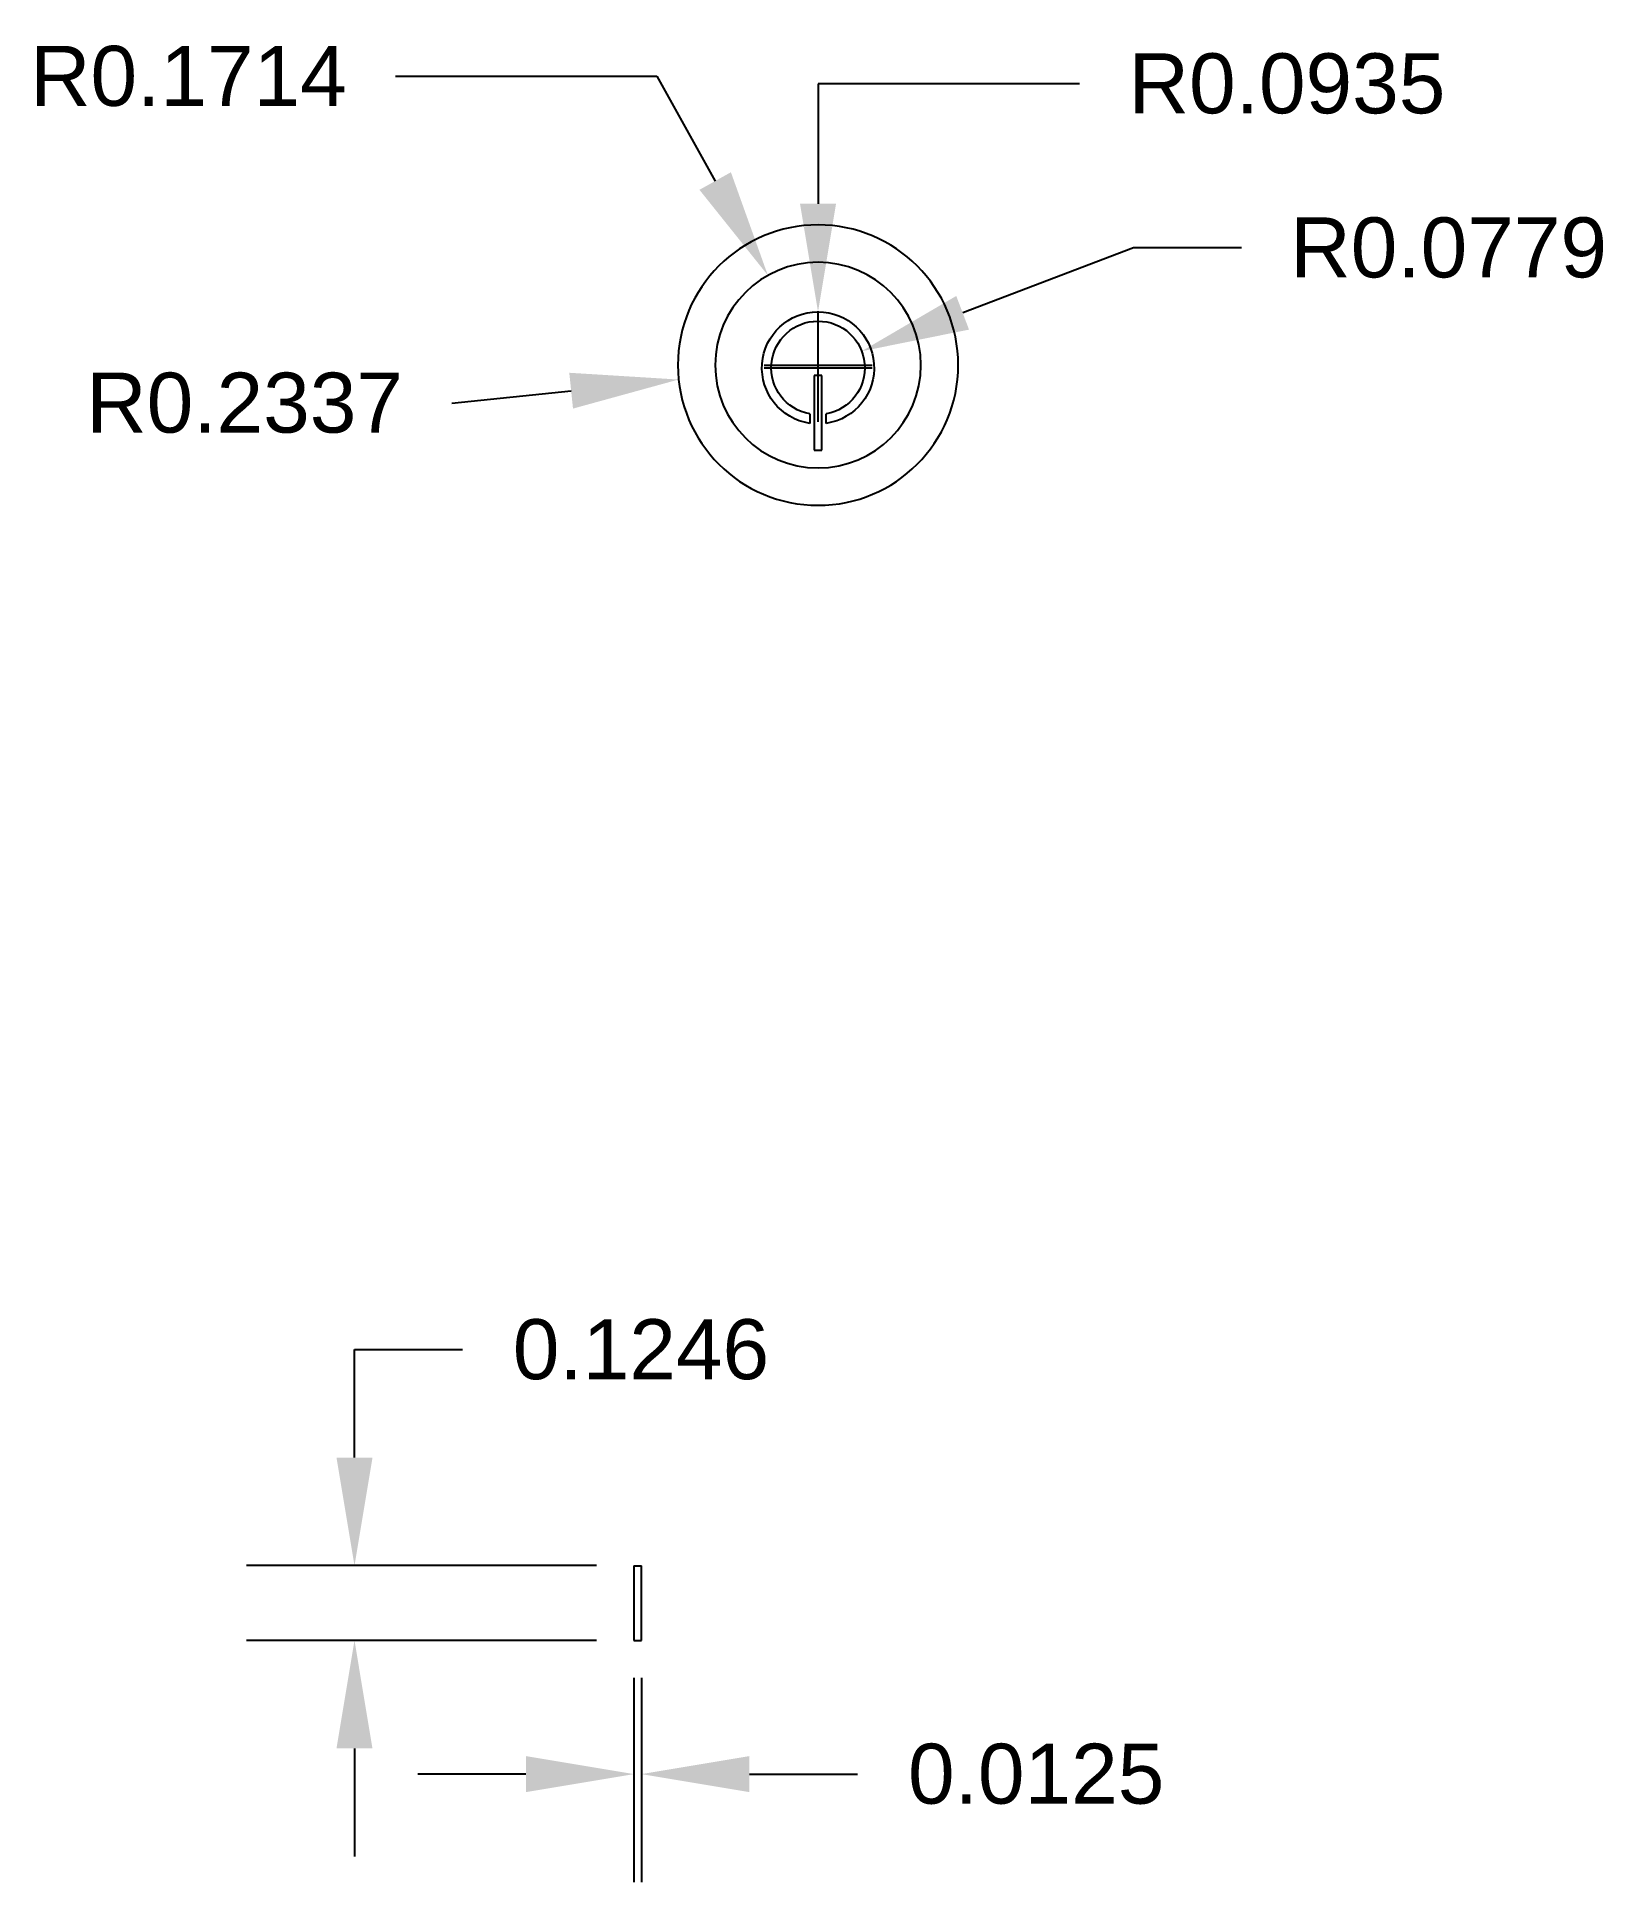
# Model space of a CAD drawing. Header units: inches. Extents: x 1.74 to 4.35, y 0.73 to 3.8.
import ezdxf

# ---------------------------------------------------------------- set-up
doc = ezdxf.new("R2010")
doc.units = ezdxf.units.IN
doc.header["$MEASUREMENT"] = 0
for name, color, linetype in [('Baza', 1, 'Continuous'), ('Cotare', 3, 'Continuous'), ('Simbol', 2, 'Continuous')]:
    doc.layers.add(name, color=color, linetype=linetype)
doc.styles.get("Standard").update_dxf_attribs({"font": 'arial.ttf'})
doc.dimstyles.get("Standard").update_dxf_attribs({"dimtxt": 0.1, "dimasz": 0.18, "dimexe": 0.18, "dimexo": 0.0625, "dimgap": 0.09, "dimtad": 0, "dimtih": 1, "dimtoh": 1, "dimdec": 4, "dimzin": 0, "dimdsep": 46, "dimtxsty": 'Standard', "dimcen": 0.09, "dimadec": 0, "dimazin": 0, "dimtfac": 1, "dimtdec": 4, "dimtofl": 0, "dimtmove": 0, "dimatfit": 3, "dimfxl": 1, "dimtolj": 1, "dimtzin": 0, "dimarcsym": 0})

# ---------------------------------------------------------------- blocks, each defined once
blk = doc.blocks.new('*D5')
at = {"layer": 'Cotare', "color": 0, "lineweight": -2, "transparency": 16777216}
for p, q in [((3.0436, 3.1658), (3.0436, 3.3458)), ((2.9536, 3.2558), (3.1336, 3.2558)), ((2.4332, 3.1925), (2.6321, 3.2131))]:
    blk.add_line(p, q, dxfattribs=at)
at = {"layer": 'Cotare', "color": 0, "transparency": 16777216}
blk.add_solid([(2.629, 3.243), (2.6352, 3.1833), (2.8112, 3.2317)], dxfattribs=at)
at = {"layer": 'Defpoints', "color": 0, "transparency": 16777216}
for p in [(2.8112, 3.2317), (3.0436, 3.2558)]:
    blk.add_point(p, dxfattribs=at)
at = {"layer": 'Cotare', "color": 0, "transparency": 16777216, "insert": (2.0878, 3.1925), "char_height": 0.1, "attachment_point": 5}
blk.add_mtext('\\A1;R0.2337', dxfattribs=at)
blk = doc.blocks.new('*D6')
at = {"layer": 'Cotare', "color": 0, "lineweight": -2, "transparency": 16777216}
for p, q in [((2.3395, 3.7371), (2.7747, 3.7371)), ((2.7747, 3.7371), (2.8722, 3.5625)), ((3.0436, 3.1658), (3.0436, 3.3458)), ((2.9536, 3.2558), (3.1336, 3.2558))]:
    blk.add_line(p, q, dxfattribs=at)
at = {"layer": 'Cotare', "color": 0, "transparency": 16777216}
blk.add_solid([(2.8984, 3.5772), (2.846, 3.5479), (2.96, 3.4054)], dxfattribs=at)
at = {"layer": 'Defpoints', "color": 0, "transparency": 16777216}
for p in [(2.96, 3.4054), (3.0436, 3.2558)]:
    blk.add_point(p, dxfattribs=at)
at = {"layer": 'Cotare', "color": 0, "transparency": 16777216, "insert": (1.9942, 3.7371), "char_height": 0.1, "attachment_point": 5}
blk.add_mtext('\\A1;R0.1714', dxfattribs=at)
blk = doc.blocks.new('*D7')
at = {"layer": 'Cotare', "color": 0, "lineweight": -2, "transparency": 16777216}
for p, q in [((3.4794, 3.7246), (3.0436, 3.7246)), ((3.0436, 3.7246), (3.0436, 3.5246)), ((3.0436, 3.1612), (3.0436, 3.3412)), ((2.9536, 3.2512), (3.1336, 3.2512))]:
    blk.add_line(p, q, dxfattribs=at)
at = {"layer": 'Cotare', "color": 0, "transparency": 16777216}
blk.add_solid([(3.0136, 3.5246), (3.0736, 3.5246), (3.0436, 3.3446)], dxfattribs=at)
at = {"layer": 'Defpoints', "color": 0, "transparency": 16777216}
for p in [(3.0436, 3.3446), (3.0436, 3.2512)]:
    blk.add_point(p, dxfattribs=at)
at = {"layer": 'Cotare', "color": 0, "transparency": 16777216, "insert": (3.8252, 3.7246), "char_height": 0.1, "attachment_point": 5}
blk.add_mtext('\\A1;R0.0935', dxfattribs=at)
blk = doc.blocks.new('*D9')
at = {"layer": 'Cotare', "color": 0, "lineweight": -2, "transparency": 16777216}
for p, q in [((2.271, 1.435), (2.271, 1.615)), ((2.271, 1.615), (2.451, 1.615)), ((2.6743, 1.255), (2.091, 1.255)), ((2.6743, 1.1303), (2.091, 1.1303)), ((2.271, 0.9503), (2.271, 0.7703))]:
    blk.add_line(p, q, dxfattribs=at)
at = {"layer": 'Cotare', "color": 0, "transparency": 16777216}
for points in [[(2.241, 1.435), (2.301, 1.435), (2.271, 1.255)], [(2.241, 0.9503), (2.301, 0.9503), (2.271, 1.1303)]]:
    blk.add_solid(points, dxfattribs=at)
at = {"layer": 'Defpoints', "color": 0, "transparency": 16777216}
for p in [(2.271, 1.255), (2.7368, 1.255), (2.7368, 1.1303)]:
    blk.add_point(p, dxfattribs=at)
at = {"layer": 'Cotare', "color": 0, "transparency": 16777216, "insert": (2.7485, 1.615), "char_height": 0.1, "attachment_point": 5}
blk.add_mtext('\\A1;0.1246', dxfattribs=at)
blk = doc.blocks.new('*D10')
at = {"layer": 'Cotare', "color": 0, "lineweight": -2, "transparency": 16777216}
for p, q in [((2.7368, 1.0678), (2.7368, 0.7276)), ((2.7492, 1.0678), (2.7492, 0.7276)), ((2.5568, 0.9076), (2.3768, 0.9076)), ((2.9292, 0.9076), (3.1092, 0.9076))]:
    blk.add_line(p, q, dxfattribs=at)
at = {"layer": 'Cotare', "color": 0, "transparency": 16777216}
for points in [[(2.5568, 0.9376), (2.5568, 0.8776), (2.7368, 0.9076)], [(2.9292, 0.9376), (2.9292, 0.8776), (2.7492, 0.9076)]]:
    blk.add_solid(points, dxfattribs=at)
at = {"layer": 'Defpoints', "color": 0, "transparency": 16777216}
for p in [(2.7368, 1.1303), (2.7492, 1.1303), (2.7492, 0.9076)]:
    blk.add_point(p, dxfattribs=at)
at = {"layer": 'Cotare', "color": 0, "transparency": 16777216, "insert": (3.4072, 0.9076), "char_height": 0.1, "attachment_point": 5}
blk.add_mtext('\\A1;0.0125', dxfattribs=at)
blk = doc.blocks.new('*D11')
at = {"layer": 'Cotare', "color": 0, "lineweight": -2, "transparency": 16777216}
for p, q in [((3.5692, 3.4512), (3.2847, 3.3429)), ((3.7492, 3.4512), (3.5692, 3.4512)), ((3.0436, 3.1612), (3.0436, 3.3412)), ((2.9536, 3.2512), (3.1336, 3.2512))]:
    blk.add_line(p, q, dxfattribs=at)
at = {"layer": 'Cotare', "color": 0, "transparency": 16777216}
blk.add_solid([(3.274, 3.371), (3.2953, 3.3149), (3.1164, 3.2789)], dxfattribs=at)
at = {"layer": 'Defpoints', "color": 0, "transparency": 16777216}
for p in [(3.1164, 3.2789), (3.0436, 3.2512)]:
    blk.add_point(p, dxfattribs=at)
at = {"layer": 'Cotare', "color": 0, "transparency": 16777216, "insert": (4.0947, 3.4512), "char_height": 0.1, "attachment_point": 5}
blk.add_mtext('\\A1;R0.0779', dxfattribs=at)

msp = doc.modelspace()

# ---------------------------------------------------------------- linework, layer by layer
at = {"layer": 'Baza', "extrusion": (0, -1.83697e-16, -1)}
for radius in [0.2337, 0.17138]:
    msp.add_circle((-3.04363, 3.25578), radius, dxfattribs=at)
at = {"layer": 'Simbol'}
for p, q in [((3.04986, 3.2387), (3.0374, 3.2387)), ((3.0374, 3.2387), (3.0374, 3.11406)), ((3.04986, 3.11406), (3.04986, 3.2387)), ((3.0374, 3.11406), (3.04986, 3.11406)), ((2.73676, 1.25495), (2.73676, 1.13031)), ((2.73676, 1.25495), (2.74923, 1.25495)), ((2.74923, 1.13031), (2.74923, 1.25495)), ((2.73676, 1.13031), (2.74923, 1.13031))]:
    msp.add_line(p, q, dxfattribs=at)
at = {"layer": 'Simbol', "extrusion": (0, -1.83697e-16, -1)}
for p, q in [((3.02986, 3.17449), (3.02986, 3.1587)), ((3.05739, 3.1587), (3.05739, 3.17449))]:
    msp.add_line(p, q, dxfattribs=at)
for radius, start, end in [(0.09348, 278.47009, 261.53462), (0.0779, 280.18062, 259.82507)]:
    msp.add_arc((-3.04363, 3.25116), radius, start, end, dxfattribs=at)

# ---------------------------------------------------------------- dimensions: what is measured, and where the dimension line sits
at = {"layer": 'Cotare'}
for center, mpoint, picture, middle in [((3.04363, 3.25578), (2.96003, 3.40539), '*D6', (1.99423, 3.73711)), ((3.04363, 3.25116), (3.04363, 3.34464), '*D7', (3.82524, 3.72464)), ((3.04363, 3.25116), (3.11643, 3.27888), '*D11', (4.0947, 3.45123)), ((3.04363, 3.25578), (2.81117, 3.23168), '*D5', (2.4332, 3.1925))]:
    dim = msp.add_radius_dim(center=center, mpoint=mpoint, dimstyle='Standard', dxfattribs=at)
    dim.commit()
    dim.dimension.update_dxf_attribs({"geometry": picture, "text_midpoint": middle, "dimtype": 164})
dim = msp.add_linear_dim(base=(2.27096, 1.25495), p1=(2.73676, 1.13031), p2=(2.73676, 1.25495), angle=90, dimstyle='Standard', dxfattribs=at)
dim.commit()
dim.dimension.update_dxf_attribs({"geometry": '*D9', "text_midpoint": (2.7485, 1.61495)})
dim = msp.add_linear_dim(base=(2.74923, 0.90763), p1=(2.73676, 1.13031), p2=(2.74923, 1.13031), dimstyle='Standard', dxfattribs=at)
dim.commit()
dim.dimension.update_dxf_attribs({"geometry": '*D10', "text_midpoint": (3.40717, 0.90763)})

doc.saveas('drawing.dxf')
